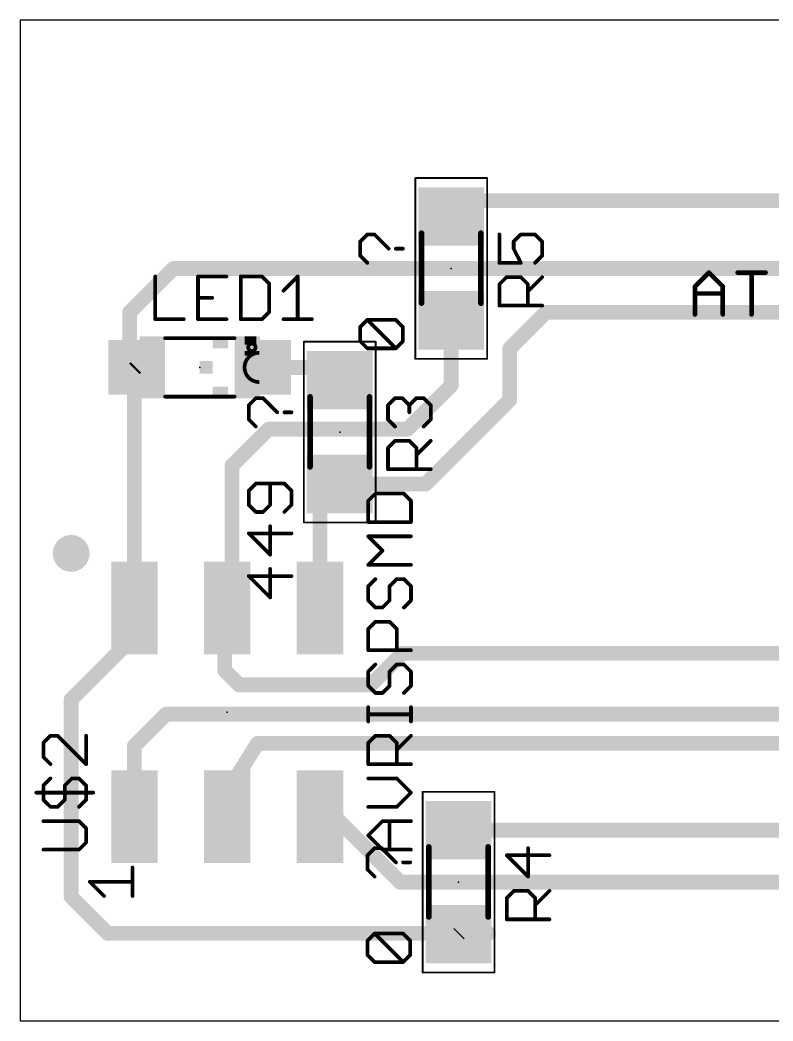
# Model space of a CAD drawing. Extents: x 0 to 49, y 0 to 27.4.
# Drawn here: x 0 to 20.61, y 0 to 27.4 of the extents above; entities that cross this region are included whole.
import ezdxf

# ---------------------------------------------------------------- set-up
doc = ezdxf.new("R2010")
doc.units = 0
for name, color, linetype in [('1', 22, 'CONTINUOUS'), ('18', 82, 'CONTINUOUS'), ('20', 7, 'CONTINUOUS'), ('21', 253, 'CONTINUOUS'), ('23', 7, 'CONTINUOUS'), ('25', 253, 'CONTINUOUS'), ('27', 253, 'CONTINUOUS'), ('39', 22, 'CONTINUOUS'), ('51', 253, 'CONTINUOUS')]:
    doc.layers.add(name, color=color, linetype=linetype)

# ---------------------------------------------------------------- blocks, each defined once
blk = doc.blocks.new('RECT')
blk.add_solid([(-0.5, -0.5), (0.5, -0.5), (-0.5, 0.5), (0.5, 0.5)])
blk = doc.blocks.new('ROUNDV')
at = {"const_width": 0.5}
blk.add_lwpolyline([(0, -0.25, 1), (0, 0.25, 1), (0, -0.25)], format="xyb", dxfattribs=at)

msp = doc.modelspace()

# ---------------------------------------------------------------- linework, layer by layer
at = {"layer": '1', "const_width": 0.4064}
for points in [[(12.2315, 22.4535), (11.8, 22.022)], [(12.2315, 22.4535), (25.7, 22.4535)], [(4.2, 20.6), (3, 19.4)], [(32.4, 20.6), (4.2, 20.6)], [(3, 19.4), (3, 18.06)], [(13.4, 18.4), (14.4, 19.4)], [(14.4, 19.4), (32.8, 19.4)], [(11.8, 19.178), (11.8, 17.4)], [(13.4, 17), (13.4, 18.4)], [(3, 18.06), (3.17, 17.89)], [(3.13, 17.85), (3.17, 17.89)], [(6.67, 17.89), (8.402, 17.89)], [(8.402, 17.89), (8.75, 17.542)], [(3.13, 11.3075), (3.13, 17.85)], [(11.8, 17.4), (10.6, 16.2)], [(11.098, 14.698), (13.4, 17)], [(6.8, 16.2), (5.8, 15.2)], [(10.6, 16.2), (6.8, 16.2)], [(5.8, 15.2), (5.8, 11.6)], [(8.21, 14.158), (8.75, 14.698)], [(8.75, 14.698), (11.098, 14.698)], [(8.21, 11.3075), (8.21, 14.158)], [(5.6, 11.6), (5.8, 11.8)], [(5.6, 11.4), (5.6, 11.6)], [(5.67, 11.47), (5.8, 11.6)], [(5.8, 11.6), (5.8, 11.4375)], [(3.13, 11.3075), (3.13, 10.53)], [(5.67, 11.47), (5.6, 11.4)], [(5.6, 9.6), (5.6, 11.4)], [(5.67, 11.3075), (5.67, 11.47)], [(3.13, 10.53), (1.4, 8.8)], [(10.465, 10.065), (9.6, 9.2)], [(26.696, 10.065), (10.465, 10.065)], [(6, 9.2), (5.6, 9.6)], [(9.6, 9.2), (6, 9.2)], [(1.4, 8.8), (1.4, 3.4)], [(4, 8.4), (3.13, 7.53)], [(4, 8.4), (23.8, 8.4)], [(3.13, 7.53), (3.13, 5.5925)], [(5.67, 6.27), (6.5, 7.6)], [(6.5, 7.6), (26.121, 7.6)], [(5.8, 6.14), (5.67, 6.27)], [(5.8, 5.4), (5.8, 6.14)], [(5.67, 5.5925), (5.67, 5.53)], [(8.21, 5.5925), (8.6075, 5.5925)], [(8.6075, 5.5925), (10.4, 3.8)], [(5.67, 5.53), (5.8, 5.4)], [(12, 5.222), (25.663, 5.222)], [(10.4, 3.8), (30.549, 3.8)], [(1.4, 3.4), (2.4, 2.4)], [(2.4, 2.4), (12.022, 2.4)], [(12.022, 2.4), (12, 2.378)], [(12.822, 2.4), (12.022, 2.4)]]:
    msp.add_lwpolyline(points, dxfattribs=at)
at = {"layer": '1', "const_width": 0.2032}
for points in [[(12.2315, 22.5551, 1), (12.2315, 22.3519)], [(12.3033, 22.3817, 1), (12.1597, 22.5253)], [(11.7282, 22.0938, 1), (11.8718, 21.9502)], [(4.2, 20.7016, 1), (4.2, 20.4984)], [(4.2718, 20.5282, 1), (4.1282, 20.6718)], [(3.1016, 19.4, 1), (2.8984, 19.4)], [(2.9282, 19.4718, 1), (3.0718, 19.3282)], [(14.4, 19.5016, 1), (14.4, 19.2984)], [(14.4718, 19.3282, 1), (14.3282, 19.4718)], [(11.9016, 19.178, 1), (11.6984, 19.178)], [(13.5016, 18.4, 1), (13.2984, 18.4)], [(13.3282, 18.4718, 1), (13.4718, 18.3282)], [(2.8984, 18.06, 1), (3.1016, 18.06)], [(3.0718, 18.1318, 1), (2.9282, 17.9882)], [(3.2418, 17.8182, 1), (3.0982, 17.9618)], [(6.67, 17.9916, 1), (6.67, 17.7884)], [(8.4738, 17.9618, 1), (8.3302, 17.8182)], [(8.402, 17.7884, 1), (8.402, 17.9916)], [(3.2316, 17.85, 1), (3.0284, 17.85)], [(3.0582, 17.9218, 1), (3.2018, 17.7782)], [(3.0982, 17.8182, 1), (3.2418, 17.9618)], [(8.6782, 17.4702, 1), (8.8218, 17.6138)], [(11.8718, 17.3282, 1), (11.7282, 17.4718)], [(11.6984, 17.4, 1), (11.9016, 17.4)], [(13.2984, 17, 1), (13.5016, 17)], [(13.4718, 16.9282, 1), (13.3282, 17.0718)], [(6.8, 16.3016, 1), (6.8, 16.0984)], [(6.8718, 16.1282, 1), (6.7282, 16.2718)], [(10.5282, 16.2718, 1), (10.6718, 16.1282)], [(10.6, 16.0984, 1), (10.6, 16.3016)], [(5.9016, 15.2, 1), (5.6984, 15.2)], [(5.7282, 15.2718, 1), (5.8718, 15.1282)], [(8.75, 14.7996, 1), (8.75, 14.5964)], [(8.8218, 14.6262, 1), (8.6782, 14.7698)], [(11.0262, 14.7698, 1), (11.1698, 14.6262)], [(11.098, 14.5964, 1), (11.098, 14.7996)], [(8.3116, 14.158, 1), (8.1084, 14.158)], [(8.1382, 14.2298, 1), (8.2818, 14.0862)], [(5.7016, 11.6, 1), (5.4984, 11.6)], [(5.9016, 11.6, 1), (5.6984, 11.6)], [(5.8718, 11.7282, 1), (5.7282, 11.8718)], [(5.8718, 11.5282, 1), (5.7282, 11.6718)], [(3.2316, 11.3075, 1), (3.0284, 11.3075)], [(5.7016, 11.4, 1), (5.4984, 11.4)], [(5.5282, 11.6718, 1), (5.6718, 11.5282)], [(5.5282, 11.4718, 1), (5.6718, 11.3282)], [(5.7716, 11.47, 1), (5.5684, 11.47)], [(5.5982, 11.5418, 1), (5.7418, 11.3982)], [(5.7418, 11.3982, 1), (5.5982, 11.5418)], [(5.6984, 11.6, 1), (5.9016, 11.6)], [(5.6984, 11.4375, 1), (5.9016, 11.4375)], [(3.0284, 11.3075, 1), (3.2316, 11.3075)], [(5.4984, 11.4, 1), (5.7016, 11.4)], [(5.5684, 11.3075, 1), (5.7716, 11.3075)], [(8.1084, 11.3075, 1), (8.3116, 11.3075)], [(3.2018, 10.4582, 1), (3.0582, 10.6018)], [(3.0284, 10.53, 1), (3.2316, 10.53)], [(10.465, 10.1666, 1), (10.465, 9.9634)], [(10.5368, 9.9932, 1), (10.3932, 10.1368)], [(5.4984, 9.6, 1), (5.7016, 9.6)], [(5.6718, 9.6718, 1), (5.5282, 9.5282)], [(6, 9.3016, 1), (6, 9.0984)], [(5.9282, 9.1282, 1), (6.0718, 9.2718)], [(9.5282, 9.2718, 1), (9.6718, 9.1282)], [(9.6, 9.0984, 1), (9.6, 9.3016)], [(1.5016, 8.8, 1), (1.2984, 8.8)], [(1.3282, 8.8718, 1), (1.4718, 8.7282)], [(4, 8.5016, 1), (4, 8.2984)], [(4.0718, 8.3282, 1), (3.9282, 8.4718)], [(3.2316, 7.53, 1), (3.0284, 7.53)], [(3.0582, 7.6018, 1), (3.2018, 7.4582)], [(6.5, 7.7016, 1), (6.5, 7.4984)], [(6.5862, 7.5462, 1), (6.4138, 7.6538)], [(5.5838, 6.3238, 1), (5.7562, 6.2162)], [(5.7418, 6.3418, 1), (5.5982, 6.1982)], [(5.9016, 6.14, 1), (5.6984, 6.14)], [(5.7282, 6.0682, 1), (5.8718, 6.2118)], [(5.7716, 5.5925, 1), (5.5684, 5.5925)], [(8.21, 5.6941, 1), (8.21, 5.4909)], [(8.6793, 5.6643, 1), (8.5357, 5.5207)], [(8.6075, 5.4909, 1), (8.6075, 5.6941)], [(3.0284, 5.5925, 1), (3.2316, 5.5925)], [(5.5684, 5.53, 1), (5.7716, 5.53)], [(5.7418, 5.6018, 1), (5.5982, 5.4582)], [(5.6984, 5.4, 1), (5.9016, 5.4)], [(5.7282, 5.3282, 1), (5.8718, 5.4718)], [(12, 5.3236, 1), (12, 5.1204)], [(10.4, 3.9016, 1), (10.4, 3.6984)], [(10.3282, 3.7282, 1), (10.4718, 3.8718)], [(1.4718, 3.4718, 1), (1.3282, 3.3282)], [(1.2984, 3.4, 1), (1.5016, 3.4)], [(2.4, 2.5016, 1), (2.4, 2.2984)], [(2.3282, 2.3282, 1), (2.4718, 2.4718)], [(11.9282, 2.4498, 1), (12.0718, 2.3062)], [(12.022, 2.5016, 1), (12.022, 2.2984)], [(12.0938, 2.3282, 1), (11.9502, 2.4718)], [(12.022, 2.2984, 1), (12.022, 2.5016)], [(12.822, 2.2984, 1), (12.822, 2.5016)]]:
    msp.add_lwpolyline(points, format="xyb", dxfattribs=at)
at = {"layer": '20'}
for p, q in [((49, 27.4), (0, 27.4)), ((0, 27.4), (0, 0)), ((0, 0), (49, 0))]:
    msp.add_line(p, q, dxfattribs=at)
at = {"layer": '23'}
for p in [(11.8, 20.6), (4.92, 17.89), (8.75, 16.12), (5.67, 8.45), (12, 3.8)]:
    msp.add_point(p, dxfattribs=at)
at = {"layer": '25', "const_width": 0.1016}
for points in [[(13.1198, 21.531), (13.1198, 20.7514)], [(13.5096, 21.3361), (13.7045, 21.531)], [(13.5096, 21.1412), (13.5096, 21.3361)], [(13.7045, 21.531), (14.0943, 21.531)], [(14.0943, 21.531), (14.2892, 21.3361)], [(14.2892, 21.3361), (14.2892, 20.9463)], [(13.7045, 20.7514), (13.5096, 21.1412)], [(14.2892, 20.9463), (14.0943, 20.7514)], [(13.1198, 20.7514), (13.7045, 20.7514)], [(3.7008, 20.3802), (3.7008, 19.2108)], [(5.6498, 20.3802), (4.8702, 20.3802)], [(4.8702, 20.3802), (4.8702, 19.2108)], [(6.0396, 20.3802), (6.0396, 19.2108)], [(6.6243, 20.3802), (6.0396, 20.3802)], [(6.8192, 20.1853), (6.6243, 20.3802)], [(7.209, 19.9904), (7.5988, 20.3802)], [(7.5988, 20.3802), (7.5988, 19.2108)], [(13.1198, 20.1667), (13.3147, 20.3616)], [(13.3147, 20.3616), (13.7045, 20.3616)], [(13.7045, 20.3616), (13.8994, 20.1667)], [(13.8994, 19.9718), (14.2892, 20.3616)], [(6.8192, 19.4057), (6.8192, 20.1853)], [(13.1198, 19.582), (13.1198, 20.1667)], [(13.8994, 20.1667), (13.8994, 19.582)], [(4.8702, 19.7955), (5.26, 19.7955)], [(6.6243, 19.2108), (6.8192, 19.4057)], [(14.2892, 19.582), (13.1198, 19.582)], [(3.7008, 19.2108), (4.4804, 19.2108)], [(4.8702, 19.2108), (5.6498, 19.2108)], [(6.0396, 19.2108), (6.6243, 19.2108)], [(7.209, 19.2108), (7.9886, 19.2108)], [(10.0698, 16.8561), (10.2647, 17.051)], [(10.2647, 17.051), (10.4596, 17.051)], [(10.4596, 17.051), (10.6545, 16.8561)], [(10.6545, 16.8561), (10.8494, 17.051)], [(10.8494, 17.051), (11.0443, 17.051)], [(11.0443, 17.051), (11.2392, 16.8561)], [(10.0698, 16.4663), (10.0698, 16.8561)], [(10.6545, 16.8561), (10.6545, 16.6612)], [(11.2392, 16.8561), (11.2392, 16.4663)], [(10.2647, 16.2714), (10.0698, 16.4663)], [(11.2392, 16.4663), (11.0443, 16.2714)], [(10.0698, 15.6867), (10.2647, 15.8816)], [(10.2647, 15.8816), (10.6545, 15.8816)], [(10.6545, 15.8816), (10.8494, 15.6867)], [(10.8494, 15.4918), (11.2392, 15.8816)], [(10.0698, 15.102), (10.0698, 15.6867)], [(10.8494, 15.6867), (10.8494, 15.102)], [(11.2392, 15.102), (10.0698, 15.102)], [(0.8347, 7.8092), (0.6398, 7.6143)], [(1.0296, 7.8092), (0.8347, 7.8092)], [(1.8092, 7.0296), (1.0296, 7.8092)], [(1.8092, 7.8092), (1.8092, 7.0296)], [(0.6398, 7.6143), (0.6398, 7.2245)], [(0.6398, 7.2245), (0.8347, 7.0296)], [(0.6398, 6.4449), (0.8347, 6.6398)], [(1.4194, 6.6398), (1.2245, 6.4449)], [(1.6143, 6.6398), (1.4194, 6.6398)], [(1.8092, 6.4449), (1.6143, 6.6398)], [(0.6398, 6.0551), (0.6398, 6.4449)], [(1.2245, 6.4449), (1.2245, 6.0551)], [(1.8092, 6.0551), (1.8092, 6.4449)], [(0.4449, 6.25), (2.0041, 6.25)], [(0.8347, 5.8602), (0.6398, 6.0551)], [(1.2245, 6.0551), (1.0296, 5.8602)], [(1.6143, 5.8602), (1.8092, 6.0551)], [(1.0296, 5.8602), (0.8347, 5.8602)], [(1.6143, 5.4704), (0.6398, 5.4704)], [(1.8092, 5.2755), (1.6143, 5.4704)], [(1.8092, 4.8857), (1.8092, 5.2755)], [(1.6143, 4.6908), (1.8092, 4.8857)], [(0.6398, 4.6908), (1.6143, 4.6908)], [(13.9045, 3.9514), (13.9045, 4.731)], [(14.4892, 4.5361), (13.3198, 4.5361)], [(13.3198, 4.5361), (13.9045, 3.9514)], [(13.3198, 3.3667), (13.5147, 3.5616)], [(13.5147, 3.5616), (13.9045, 3.5616)], [(13.9045, 3.5616), (14.0994, 3.3667)], [(14.0994, 3.1718), (14.4892, 3.5616)], [(13.3198, 2.782), (13.3198, 3.3667)], [(14.0994, 3.3667), (14.0994, 2.782)], [(14.4892, 2.782), (13.3198, 2.782)]]:
    msp.add_lwpolyline(points, dxfattribs=at)
at = {"layer": '25', "const_width": 0.0508}
for points in [[(13.1452, 21.531, 1), (13.0944, 21.531)], [(13.4916, 21.3541, 1), (13.5276, 21.3181)], [(13.535, 21.3361, 1), (13.4842, 21.3361)], [(13.7045, 21.5564, 1), (13.7045, 21.5056)], [(13.7225, 21.513, 1), (13.6865, 21.549)], [(14.1123, 21.549, 1), (14.0763, 21.513)], [(14.0943, 21.5056, 1), (14.0943, 21.5564)], [(14.3146, 21.3361, 1), (14.2638, 21.3361)], [(14.2712, 21.3181, 1), (14.3072, 21.3541)], [(13.5323, 21.1526, 1), (13.4869, 21.1298)], [(13.4842, 21.1412, 1), (13.535, 21.1412)], [(14.2638, 20.9463, 1), (14.3146, 20.9463)], [(14.3072, 20.9283, 1), (14.2712, 20.9643)], [(13.1198, 20.7768, 1), (13.1198, 20.726)], [(13.0944, 20.7514, 1), (13.1452, 20.7514)], [(13.6818, 20.74, 1), (13.7272, 20.7628)], [(13.7045, 20.726, 1), (13.7045, 20.7768)], [(14.0763, 20.7694, 1), (14.1123, 20.7334)], [(3.7262, 20.3802, 1), (3.6754, 20.3802)], [(4.8702, 20.4056, 1), (4.8702, 20.3548)], [(4.8956, 20.3802, 1), (4.8448, 20.3802)], [(5.6498, 20.3548, 1), (5.6498, 20.4056)], [(6.065, 20.3802, 1), (6.0142, 20.3802)], [(6.0396, 20.4056, 1), (6.0396, 20.3548)], [(6.6423, 20.3982, 1), (6.6063, 20.3622)], [(6.6243, 20.3548, 1), (6.6243, 20.4056)], [(7.6242, 20.3802, 1), (7.5734, 20.3802)], [(7.6167, 20.3622, 1), (7.5808, 20.3982)], [(13.3147, 20.387, 1), (13.3147, 20.3362)], [(13.3327, 20.3436, 1), (13.2967, 20.3796)], [(13.7225, 20.3796, 1), (13.6865, 20.3436)], [(13.7045, 20.3362, 1), (13.7045, 20.387)], [(14.3072, 20.3436, 1), (14.2712, 20.3796)], [(6.8446, 20.1853, 1), (6.7938, 20.1853)], [(6.8012, 20.1673, 1), (6.8372, 20.2033)], [(7.191, 20.0084, 1), (7.227, 19.9724)], [(13.1018, 20.1847, 1), (13.1378, 20.1487)], [(13.1452, 20.1667, 1), (13.0944, 20.1667)], [(13.8814, 19.9898, 1), (13.9174, 19.9538)], [(13.9248, 20.1667, 1), (13.874, 20.1667)], [(13.8814, 20.1487, 1), (13.9174, 20.1847)], [(4.8702, 19.8209, 1), (4.8702, 19.7701)], [(5.26, 19.7701, 1), (5.26, 19.8209)], [(6.8372, 19.3877, 1), (6.8012, 19.4237)], [(13.1198, 19.6074, 1), (13.1198, 19.5566)], [(13.0944, 19.582, 1), (13.1452, 19.582)], [(13.874, 19.582, 1), (13.9248, 19.582)], [(14.2892, 19.5566, 1), (14.2892, 19.6074)], [(3.7008, 19.2362, 1), (3.7008, 19.1854)], [(3.6754, 19.2108, 1), (3.7262, 19.2108)], [(4.4804, 19.1854, 1), (4.4804, 19.2362)], [(4.8702, 19.2362, 1), (4.8702, 19.1854)], [(4.8448, 19.2108, 1), (4.8956, 19.2108)], [(5.6498, 19.1854, 1), (5.6498, 19.2362)], [(6.0396, 19.2362, 1), (6.0396, 19.1854)], [(6.0142, 19.2108, 1), (6.065, 19.2108)], [(6.6063, 19.2288, 1), (6.6423, 19.1928)], [(6.6243, 19.1854, 1), (6.6243, 19.2362)], [(6.7938, 19.4057, 1), (6.8446, 19.4057)], [(7.209, 19.2362, 1), (7.209, 19.1854)], [(7.5734, 19.2108, 1), (7.6242, 19.2108)], [(7.9886, 19.1854, 1), (7.9886, 19.2362)], [(10.2647, 17.0764, 1), (10.2647, 17.0256)], [(10.2827, 17.033, 1), (10.2467, 17.069)], [(10.4776, 17.069, 1), (10.4416, 17.033)], [(10.4596, 17.0256, 1), (10.4596, 17.0764)], [(10.8494, 17.0764, 1), (10.8494, 17.0256)], [(10.8674, 17.033, 1), (10.8314, 17.069)], [(11.0623, 17.069, 1), (11.0263, 17.033)], [(11.0443, 17.0256, 1), (11.0443, 17.0764)], [(10.0518, 16.8741, 1), (10.0878, 16.8381)], [(10.0952, 16.8561, 1), (10.0444, 16.8561)], [(10.6365, 16.8741, 1), (10.6725, 16.8381)], [(10.6799, 16.8561, 1), (10.6291, 16.8561)], [(10.6365, 16.8381, 1), (10.6725, 16.8741)], [(11.2646, 16.8561, 1), (11.2138, 16.8561)], [(11.2212, 16.8381, 1), (11.2572, 16.8741)], [(10.0878, 16.4843, 1), (10.0518, 16.4483)], [(10.0444, 16.4663, 1), (10.0952, 16.4663)], [(10.6291, 16.6612, 1), (10.6799, 16.6612)], [(11.2138, 16.4663, 1), (11.2646, 16.4663)], [(11.2572, 16.4483, 1), (11.2212, 16.4843)], [(10.2467, 16.2534, 1), (10.2827, 16.2894)], [(11.0263, 16.2894, 1), (11.0623, 16.2534)], [(10.2647, 15.907, 1), (10.2647, 15.8562)], [(10.2827, 15.8636, 1), (10.2467, 15.8996)], [(10.6725, 15.8996, 1), (10.6365, 15.8636)], [(10.6545, 15.8562, 1), (10.6545, 15.907)], [(11.2572, 15.8636, 1), (11.2212, 15.8996)], [(10.0518, 15.7047, 1), (10.0878, 15.6687)], [(10.0952, 15.6867, 1), (10.0444, 15.6867)], [(10.8748, 15.6867, 1), (10.824, 15.6867)], [(10.8314, 15.6687, 1), (10.8674, 15.7047)], [(10.8314, 15.5098, 1), (10.8674, 15.4738)], [(10.0698, 15.1274, 1), (10.0698, 15.0766)], [(10.0444, 15.102, 1), (10.0952, 15.102)], [(10.824, 15.102, 1), (10.8748, 15.102)], [(11.2392, 15.0766, 1), (11.2392, 15.1274)], [(0.8347, 7.8346, 1), (0.8347, 7.7838)], [(0.8527, 7.7912, 1), (0.8167, 7.8272)], [(1.0476, 7.8272, 1), (1.0116, 7.7912)], [(1.0296, 7.7838, 1), (1.0296, 7.8346)], [(1.8346, 7.8092, 1), (1.7838, 7.8092)], [(0.6218, 7.6323, 1), (0.6578, 7.5963)], [(0.6652, 7.6143, 1), (0.6144, 7.6143)], [(0.6578, 7.2425, 1), (0.6218, 7.2065)], [(0.6144, 7.2245, 1), (0.6652, 7.2245)], [(0.8167, 7.0116, 1), (0.8527, 7.0476)], [(1.7838, 7.0296, 1), (1.8346, 7.0296)], [(1.7912, 7.0116, 1), (1.8272, 7.0476)], [(0.8527, 6.6218, 1), (0.8167, 6.6578)], [(1.4194, 6.6652, 1), (1.4194, 6.6144)], [(1.4374, 6.6218, 1), (1.4014, 6.6578)], [(1.6323, 6.6578, 1), (1.5963, 6.6218)], [(1.6143, 6.6144, 1), (1.6143, 6.6652)], [(0.6218, 6.4629, 1), (0.6578, 6.4269)], [(0.6652, 6.4449, 1), (0.6144, 6.4449)], [(1.2065, 6.4629, 1), (1.2425, 6.4269)], [(1.2499, 6.4449, 1), (1.1991, 6.4449)], [(1.8346, 6.4449, 1), (1.7838, 6.4449)], [(1.7912, 6.4269, 1), (1.8272, 6.4629)], [(0.4449, 6.2754, 1), (0.4449, 6.2246)], [(0.6578, 6.0731, 1), (0.6218, 6.0371)], [(0.6144, 6.0551, 1), (0.6652, 6.0551)], [(1.1991, 6.0551, 1), (1.2499, 6.0551)], [(1.2425, 6.0371, 1), (1.2065, 6.0731)], [(1.7838, 6.0551, 1), (1.8346, 6.0551)], [(1.8272, 6.0371, 1), (1.7912, 6.0731)], [(2.0041, 6.2246, 1), (2.0041, 6.2754)], [(0.8347, 5.8856, 1), (0.8347, 5.8348)], [(0.8167, 5.8422, 1), (0.8527, 5.8782)], [(1.0116, 5.8782, 1), (1.0476, 5.8422)], [(1.0296, 5.8348, 1), (1.0296, 5.8856)], [(1.5963, 5.8782, 1), (1.6323, 5.8422)], [(0.6398, 5.4958, 1), (0.6398, 5.445)], [(1.6323, 5.4884, 1), (1.5963, 5.4524)], [(1.6143, 5.445, 1), (1.6143, 5.4958)], [(1.8346, 5.2755, 1), (1.7838, 5.2755)], [(1.7912, 5.2575, 1), (1.8272, 5.2935)], [(1.8272, 4.8677, 1), (1.7912, 4.9037)], [(0.6398, 4.7162, 1), (0.6398, 4.6654)], [(1.5963, 4.7088, 1), (1.6323, 4.6728)], [(1.6143, 4.6654, 1), (1.6143, 4.7162)], [(1.7838, 4.8857, 1), (1.8346, 4.8857)], [(13.9299, 4.731, 1), (13.8791, 4.731)], [(13.3378, 4.5541, 1), (13.3018, 4.5181)], [(13.3198, 4.5615, 1), (13.3198, 4.5107)], [(14.4892, 4.5107, 1), (14.4892, 4.5615)], [(13.8791, 3.9514, 1), (13.9299, 3.9514)], [(13.8865, 3.9334, 1), (13.9225, 3.9694)], [(13.5147, 3.587, 1), (13.5147, 3.5362)], [(13.5327, 3.5436, 1), (13.4967, 3.5796)], [(13.9225, 3.5796, 1), (13.8865, 3.5436)], [(13.9045, 3.5362, 1), (13.9045, 3.587)], [(14.5072, 3.5436, 1), (14.4712, 3.5796)], [(13.3018, 3.3847, 1), (13.3378, 3.3487)], [(13.3452, 3.3667, 1), (13.2944, 3.3667)], [(14.1248, 3.3667, 1), (14.074, 3.3667)], [(14.0814, 3.3487, 1), (14.1174, 3.3847)], [(14.0814, 3.1898, 1), (14.1174, 3.1538)], [(13.3198, 2.8074, 1), (13.3198, 2.7566)], [(13.2944, 2.782, 1), (13.3452, 2.782)], [(14.074, 2.782, 1), (14.1248, 2.782)], [(14.4892, 2.7566, 1), (14.4892, 2.8074)]]:
    msp.add_lwpolyline(points, format="xyb", dxfattribs=at)
at = {"layer": '27'}
for points, const_width in [([(9.2918, 21.3541, 1), (9.3278, 21.3181)], 0.0508), ([(9.3352, 21.3361, 1), (9.2844, 21.3361)], 0.0508), ([(9.5047, 21.5564, 1), (9.5047, 21.5056)], 0.0508), ([(9.5227, 21.513, 1), (9.4867, 21.549)], 0.0508), ([(9.7176, 21.549, 1), (9.6816, 21.513)], 0.0508), ([(9.6996, 21.5056, 1), (9.6996, 21.5564)], 0.0508), ([(10.0714, 21.1232, 1), (10.1074, 21.1592)], 0.0508), ([(10.2843, 21.1666, 1), (10.2843, 21.1158)], 0.0508), ([(10.4792, 21.1158, 1), (10.4792, 21.1666)], 0.0508), ([(9.3278, 20.9643, 1), (9.2918, 20.9283)], 0.0508), ([(9.2844, 20.9463, 1), (9.3352, 20.9463)], 0.0508), ([(9.4867, 20.7334, 1), (9.5227, 20.7694)], 0.0508), ([(18.8743, 20.5084, 1), (18.8294, 20.4635)], 0.0635), ([(18.8743, 20.4635, 1), (18.8294, 20.5084)], 0.0635), ([(19.6399, 20.5177, 1), (19.6399, 20.4542)], 0.0635), ([(20.053, 20.486, 1), (19.9895, 20.486)], 0.0635), ([(20.4026, 20.4542, 1), (20.4026, 20.5177)], 0.0635), ([(18.5023, 20.1046, 1), (18.4388, 20.1046)], 0.0635), ([(18.4481, 20.1271, 1), (18.493, 20.0822)], 0.0635), ([(19.2649, 20.1046, 1), (19.2014, 20.1046)], 0.0635), ([(19.2107, 20.0822, 1), (19.2556, 20.1271)], 0.0635), ([(18.4705, 19.9457, 1), (18.4705, 19.8822)], 0.0635), ([(19.2332, 19.8822, 1), (19.2332, 19.9457)], 0.0635), ([(9.5227, 19.2102, 1), (9.4867, 19.1742)], 0.0508), ([(9.5047, 19.2176, 1), (9.5047, 19.1668)], 0.0508), ([(9.5227, 19.1742, 1), (9.4867, 19.2102)], 0.0508), ([(10.3023, 19.2102, 1), (10.2663, 19.1742)], 0.0508), ([(10.2843, 19.1668, 1), (10.2843, 19.2176)], 0.0508), ([(18.4388, 19.342, 1), (18.5023, 19.342)], 0.0635), ([(19.2014, 19.342, 1), (19.2649, 19.342)], 0.0635), ([(19.9895, 19.342, 1), (20.053, 19.342)], 0.0635), ([(9.2918, 19.0153, 1), (9.3278, 18.9793)], 0.0508), ([(9.3352, 18.9973, 1), (9.2844, 18.9973)], 0.0508), ([(10.5046, 18.9973, 1), (10.4538, 18.9973)], 0.0508), ([(10.4612, 18.9793, 1), (10.4972, 19.0153)], 0.0508), ([(9.3278, 18.6255, 1), (9.2918, 18.5895)], 0.0508), ([(9.2844, 18.6075, 1), (9.3352, 18.6075)], 0.0508), ([(10.4538, 18.6075, 1), (10.5046, 18.6075)], 0.0508), ([(10.4972, 18.5895, 1), (10.4612, 18.6255)], 0.0508), ([(9.5047, 18.438, 1), (9.5047, 18.3872)], 0.0508), ([(9.4867, 18.3946, 1), (9.5227, 18.4306)], 0.0508), ([(10.2663, 18.4306, 1), (10.3023, 18.3946)], 0.0508), ([(10.2663, 18.3946, 1), (10.3023, 18.4306)], 0.0508), ([(10.2843, 18.3872, 1), (10.2843, 18.438)], 0.0508), ([(6.4547, 17.0764, 1), (6.4547, 17.0256)], 0.0508), ([(6.4727, 17.033, 1), (6.4367, 17.0689)], 0.0508), ([(6.6676, 17.0689, 1), (6.6316, 17.033)], 0.0508), ([(6.6496, 17.0256, 1), (6.6496, 17.0764)], 0.0508), ([(6.2852, 16.8561, 1), (6.2344, 16.8561)], 0.0508), ([(6.2418, 16.874, 1), (6.2778, 16.8381)], 0.0508), ([(6.2778, 16.4842, 1), (6.2418, 16.4483)], 0.0508), ([(6.2344, 16.4663, 1), (6.2852, 16.4663)], 0.0508), ([(7.0214, 16.6432, 1), (7.0574, 16.6791)], 0.0508), ([(7.2343, 16.6866, 1), (7.2343, 16.6358)], 0.0508), ([(7.4292, 16.6358, 1), (7.4292, 16.6866)], 0.0508), ([(6.4367, 16.2534, 1), (6.4727, 16.2894)], 0.0508), ([(6.2418, 14.5353, 1), (6.2778, 14.4993)], 0.0508), ([(6.2852, 14.5173, 1), (6.2344, 14.5173)], 0.0508), ([(6.4547, 14.7376, 1), (6.4547, 14.6868)], 0.0508), ([(6.4727, 14.6942, 1), (6.4367, 14.7302)], 0.0508), ([(6.8699, 14.7122, 1), (6.8191, 14.7122)], 0.0508), ([(7.2523, 14.7302, 1), (7.2163, 14.6942)], 0.0508), ([(7.2343, 14.6868, 1), (7.2343, 14.7376)], 0.0508), ([(7.4546, 14.5173, 1), (7.4038, 14.5173)], 0.0508), ([(7.4112, 14.4993, 1), (7.4472, 14.5353)], 0.0508), ([(9.5552, 14.2409, 1), (9.5044, 14.2409)], 0.0508), ([(9.5118, 14.2588, 1), (9.5478, 14.2229)], 0.0508), ([(9.7247, 14.4612, 1), (9.7247, 14.4104)], 0.0508), ([(9.7427, 14.4178, 1), (9.7067, 14.4537)], 0.0508), ([(10.5223, 14.4537, 1), (10.4863, 14.4178)], 0.0508), ([(10.5043, 14.4104, 1), (10.5043, 14.4612)], 0.0508), ([(10.7246, 14.2409, 1), (10.6738, 14.2409)], 0.0508), ([(10.6812, 14.2229, 1), (10.7172, 14.2588)], 0.0508), ([(6.2778, 14.1455, 1), (6.2418, 14.1095)], 0.0508), ([(6.2344, 14.1275, 1), (6.2852, 14.1275)], 0.0508), ([(6.4547, 13.958, 1), (6.4547, 13.9072)], 0.0508), ([(6.4367, 13.9146, 1), (6.4727, 13.9506)], 0.0508), ([(6.6316, 13.9506, 1), (6.6676, 13.9146)], 0.0508), ([(6.6496, 13.9072, 1), (6.6496, 13.958)], 0.0508), ([(6.8191, 14.1275, 1), (6.8699, 14.1275)], 0.0508), ([(6.8625, 14.1095, 1), (6.8265, 14.1455)], 0.0508), ([(7.2163, 13.9506, 1), (7.2523, 13.9146)], 0.0508), ([(7.4038, 14.1275, 1), (7.4546, 14.1275)], 0.0508), ([(7.4472, 14.1095, 1), (7.4112, 14.1455)], 0.0508), ([(9.5298, 13.6816, 1), (9.5298, 13.6308)], 0.0508), ([(10.6992, 13.6308, 1), (10.6992, 13.6816)], 0.0508), ([(6.8699, 13.5428, 1), (6.8191, 13.5428)], 0.0508), ([(9.5044, 13.6562, 1), (9.5552, 13.6562)], 0.0508), ([(10.6738, 13.6562, 1), (10.7246, 13.6562)], 0.0508), ([(6.2778, 13.3659, 1), (6.2418, 13.3299)], 0.0508), ([(6.2598, 13.3733, 1), (6.2598, 13.3225)], 0.0508), ([(7.4292, 13.3225, 1), (7.4292, 13.3733)], 0.0508), ([(9.5478, 13.2843, 1), (9.5118, 13.2484)], 0.0508), ([(9.5298, 13.2918, 1), (9.5298, 13.241)], 0.0508), ([(10.6992, 13.241, 1), (10.6992, 13.2918)], 0.0508), ([(9.9376, 12.8586, 1), (9.9016, 12.8945)], 0.0508), ([(9.9016, 12.8586, 1), (9.9376, 12.8945)], 0.0508), ([(6.8191, 12.7632, 1), (6.8699, 12.7632)], 0.0508), ([(6.8265, 12.7452, 1), (6.8625, 12.7812)], 0.0508), ([(6.8699, 12.3734, 1), (6.8191, 12.3734)], 0.0508), ([(9.5298, 12.5122, 1), (9.5298, 12.4614)], 0.0508), ([(9.5118, 12.5047, 1), (9.5478, 12.4688)], 0.0508), ([(10.6992, 12.4614, 1), (10.6992, 12.5122)], 0.0508), ([(6.2778, 12.1965, 1), (6.2418, 12.1605)], 0.0508), ([(6.2598, 12.2039, 1), (6.2598, 12.1531)], 0.0508), ([(7.4292, 12.1531, 1), (7.4292, 12.2039)], 0.0508), ([(9.7427, 12.079, 1), (9.7067, 12.1149)], 0.0508), ([(10.3094, 12.1224, 1), (10.3094, 12.0716)], 0.0508), ([(10.3274, 12.079, 1), (10.2914, 12.1149)], 0.0508), ([(10.5223, 12.1149, 1), (10.4863, 12.079)], 0.0508), ([(10.5043, 12.0716, 1), (10.5043, 12.1224)], 0.0508), ([(9.5552, 11.9021, 1), (9.5044, 11.9021)], 0.0508), ([(9.5118, 11.92, 1), (9.5478, 11.8841)], 0.0508), ([(10.1399, 11.9021, 1), (10.0891, 11.9021)], 0.0508), ([(10.0965, 11.92, 1), (10.1325, 11.8841)], 0.0508), ([(10.7246, 11.9021, 1), (10.6738, 11.9021)], 0.0508), ([(10.6812, 11.8841, 1), (10.7172, 11.92)], 0.0508), ([(6.8191, 11.5938, 1), (6.8699, 11.5938)], 0.0508), ([(6.8265, 11.5758, 1), (6.8625, 11.6118)], 0.0508), ([(9.5478, 11.5302, 1), (9.5118, 11.4943)], 0.0508), ([(9.5044, 11.5123, 1), (9.5552, 11.5123)], 0.0508), ([(10.0891, 11.5123, 1), (10.1399, 11.5123)], 0.0508), ([(10.1325, 11.4943, 1), (10.0965, 11.5302)], 0.0508), ([(10.6738, 11.5123, 1), (10.7246, 11.5123)], 0.0508), ([(10.7172, 11.4943, 1), (10.6812, 11.5302)], 0.0508), ([(9.7247, 11.3428, 1), (9.7247, 11.292)], 0.0508), ([(9.7067, 11.2994, 1), (9.7427, 11.3353)], 0.0508), ([(9.9016, 11.3353, 1), (9.9376, 11.2994)], 0.0508), ([(9.9196, 11.292, 1), (9.9196, 11.3428)], 0.0508), ([(10.4863, 11.3353, 1), (10.5223, 11.2994)], 0.0508), ([(9.7247, 10.953, 1), (9.7247, 10.9022)], 0.0508), ([(9.7427, 10.9096, 1), (9.7067, 10.9455)], 0.0508), ([(10.1325, 10.9455, 1), (10.0965, 10.9096)], 0.0508), ([(10.1145, 10.9022, 1), (10.1145, 10.953)], 0.0508), ([(9.5552, 10.7327, 1), (9.5044, 10.7327)], 0.0508), ([(9.5118, 10.7506, 1), (9.5478, 10.7147)], 0.0508), ([(10.3348, 10.7327, 1), (10.284, 10.7327)], 0.0508), ([(10.2914, 10.7147, 1), (10.3274, 10.7506)], 0.0508), ([(9.5298, 10.1734, 1), (9.5298, 10.1226)], 0.0508), ([(9.5044, 10.148, 1), (9.5552, 10.148)], 0.0508), ([(10.284, 10.148, 1), (10.3348, 10.148)], 0.0508), ([(10.6992, 10.1226, 1), (10.6992, 10.1734)], 0.0508), ([(9.5552, 9.5633, 1), (9.5044, 9.5633)], 0.0508), ([(9.5118, 9.5812, 1), (9.5478, 9.5453)], 0.0508), ([(9.7427, 9.7402, 1), (9.7067, 9.7761)], 0.0508), ([(10.1399, 9.5633, 1), (10.0891, 9.5633)], 0.0508), ([(10.0965, 9.5812, 1), (10.1325, 9.5453)], 0.0508), ([(10.3094, 9.7836, 1), (10.3094, 9.7328)], 0.0508), ([(10.3274, 9.7402, 1), (10.2914, 9.7761)], 0.0508), ([(10.5223, 9.7761, 1), (10.4863, 9.7402)], 0.0508), ([(10.5043, 9.7328, 1), (10.5043, 9.7836)], 0.0508), ([(10.7246, 9.5633, 1), (10.6738, 9.5633)], 0.0508), ([(10.6812, 9.5453, 1), (10.7172, 9.5812)], 0.0508), ([(9.5478, 9.1914, 1), (9.5118, 9.1555)], 0.0508), ([(9.5044, 9.1735, 1), (9.5552, 9.1735)], 0.0508), ([(10.0891, 9.1735, 1), (10.1399, 9.1735)], 0.0508), ([(10.1325, 9.1555, 1), (10.0965, 9.1914)], 0.0508), ([(10.6738, 9.1735, 1), (10.7246, 9.1735)], 0.0508), ([(10.7172, 9.1555, 1), (10.6812, 9.1914)], 0.0508), ([(9.7247, 9.004, 1), (9.7247, 8.9532)], 0.0508), ([(9.7067, 8.9606, 1), (9.7427, 8.9965)], 0.0508), ([(9.9016, 8.9965, 1), (9.9376, 8.9606)], 0.0508), ([(9.9196, 8.9532, 1), (9.9196, 9.004)], 0.0508), ([(10.4863, 8.9965, 1), (10.5223, 8.9606)], 0.0508), ([(9.5552, 8.5888, 1), (9.5044, 8.5888)], 0.0508), ([(10.7246, 8.5888, 1), (10.6738, 8.5888)], 0.0508), ([(9.5298, 8.4193, 1), (9.5298, 8.3685)], 0.0508), ([(9.5044, 8.199, 1), (9.5552, 8.199)], 0.0508), ([(10.6738, 8.199, 1), (10.7246, 8.199)], 0.0508), ([(10.6992, 8.3685, 1), (10.6992, 8.4193)], 0.0508), ([(9.7247, 7.8346, 1), (9.7247, 7.7838)], 0.0508), ([(9.7427, 7.7912, 1), (9.7067, 7.8272)], 0.0508), ([(10.1325, 7.8272, 1), (10.0965, 7.7912)], 0.0508), ([(10.1145, 7.7838, 1), (10.1145, 7.8346)], 0.0508), ([(10.7172, 7.7912, 1), (10.6812, 7.8272)], 0.0508), ([(9.5118, 7.6323, 1), (9.5478, 7.5963)], 0.0508), ([(9.5552, 7.6143, 1), (9.5044, 7.6143)], 0.0508), ([(10.2914, 7.4374, 1), (10.3274, 7.4014)], 0.0508), ([(10.3348, 7.6143, 1), (10.284, 7.6143)], 0.0508), ([(10.2914, 7.5963, 1), (10.3274, 7.6323)], 0.0508), ([(9.5298, 7.055, 1), (9.5298, 7.0042)], 0.0508), ([(9.5044, 7.0296, 1), (9.5552, 7.0296)], 0.0508), ([(10.284, 7.0296, 1), (10.3348, 7.0296)], 0.0508), ([(10.6992, 7.0042, 1), (10.6992, 7.055)], 0.0508), ([(9.5298, 6.6652, 1), (9.5298, 6.6144)], 0.0508), ([(10.3274, 6.6578, 1), (10.2914, 6.6218)], 0.0508), ([(10.3094, 6.6144, 1), (10.3094, 6.6652)], 0.0508), ([(10.7172, 6.232, 1), (10.6812, 6.268)], 0.0508), ([(10.6812, 6.232, 1), (10.7172, 6.268)], 0.0508), ([(9.5298, 5.8856, 1), (9.5298, 5.8348)], 0.0508), ([(10.2914, 5.8782, 1), (10.3274, 5.8422)], 0.0508), ([(10.3094, 5.8348, 1), (10.3094, 5.8856)], 0.0508), ([(9.9196, 5.4958, 1), (9.9196, 5.445)], 0.0508), ([(9.9376, 5.4524, 1), (9.9016, 5.4884)], 0.0508), ([(10.1399, 5.4704, 1), (10.0891, 5.4704)], 0.0508), ([(10.6992, 5.445, 1), (10.6992, 5.4958)], 0.0508), ([(9.5478, 5.0986, 1), (9.5118, 5.0626)], 0.0508), ([(9.5118, 5.0986, 1), (9.5478, 5.0626)], 0.0508), ([(9.7047, 4.7564, 1), (9.7047, 4.7056)], 0.0508), ([(9.7227, 4.713, 1), (9.6867, 4.749)], 0.0508), ([(9.9176, 4.749, 1), (9.8816, 4.713)], 0.0508), ([(9.9196, 4.7162, 1), (9.9196, 4.6654)], 0.0508), ([(9.8996, 4.7056, 1), (9.8996, 4.7564)], 0.0508), ([(9.9016, 4.6728, 1), (9.9376, 4.7088)], 0.0508), ([(10.0891, 4.6908, 1), (10.1399, 4.6908)], 0.0508), ([(10.6992, 4.6654, 1), (10.6992, 4.7162)], 0.0508), ([(9.4918, 4.5541, 1), (9.5278, 4.5181)], 0.0508), ([(9.5352, 4.5361, 1), (9.4844, 4.5361)], 0.0508), ([(10.2714, 4.3232, 1), (10.3074, 4.3592)], 0.0508), ([(10.4843, 4.3666, 1), (10.4843, 4.3158)], 0.0508), ([(10.6792, 4.3158, 1), (10.6792, 4.3666)], 0.0508), ([(3.1046, 4.2004, 1), (3.0538, 4.2004)], 0.0508), ([(9.5278, 4.1643, 1), (9.4918, 4.1283)], 0.0508), ([(9.4844, 4.1463, 1), (9.5352, 4.1463)], 0.0508), ([(1.9278, 3.8286, 1), (1.8918, 3.7926)], 0.0508), ([(1.9098, 3.836, 1), (1.9098, 3.7852)], 0.0508), ([(3.0792, 3.7852, 1), (3.0792, 3.836)], 0.0508), ([(9.6867, 3.9334, 1), (9.7227, 3.9694)], 0.0508), ([(2.2816, 3.4028, 1), (2.3176, 3.4388)], 0.0508), ([(3.0538, 3.4208, 1), (3.1046, 3.4208)], 0.0508), ([(9.4918, 2.2153, 1), (9.5278, 2.1793)], 0.0508), ([(9.5352, 2.1973, 1), (9.4844, 2.1973)], 0.0508), ([(9.7227, 2.4102, 1), (9.6867, 2.3742)], 0.0508), ([(9.7047, 2.4176, 1), (9.7047, 2.3668)], 0.0508), ([(9.7227, 2.3742, 1), (9.6867, 2.4102)], 0.0508), ([(10.5023, 2.4102, 1), (10.4663, 2.3742)], 0.0508), ([(10.4843, 2.3668, 1), (10.4843, 2.4176)], 0.0508), ([(10.7046, 2.1973, 1), (10.6538, 2.1973)], 0.0508), ([(10.6612, 2.1793, 1), (10.6972, 2.2153)], 0.0508), ([(9.5278, 1.8255, 1), (9.4918, 1.7895)], 0.0508), ([(9.4844, 1.8075, 1), (9.5352, 1.8075)], 0.0508), ([(9.7047, 1.638, 1), (9.7047, 1.5872)], 0.0508), ([(9.6867, 1.5946, 1), (9.7227, 1.6306)], 0.0508), ([(10.4663, 1.6306, 1), (10.5023, 1.5946)], 0.0508), ([(10.4663, 1.5946, 1), (10.5023, 1.6306)], 0.0508), ([(10.4843, 1.5872, 1), (10.4843, 1.638)], 0.0508), ([(10.6538, 1.8075, 1), (10.7046, 1.8075)], 0.0508), ([(10.6972, 1.7895, 1), (10.6612, 1.8255)], 0.0508)]:
    msp.add_lwpolyline(points, format="xyb", dxfattribs=dict(at, const_width=const_width))
for points, const_width in [([(9.3098, 21.3361), (9.5047, 21.531)], 0.1016), ([(9.3098, 20.9463), (9.3098, 21.3361)], 0.1016), ([(9.5047, 21.531), (9.6996, 21.531)], 0.1016), ([(9.6996, 21.531), (10.0894, 21.1412)], 0.1016), ([(10.2843, 21.1412), (10.4792, 21.1412)], 0.1016), ([(9.5047, 20.7514), (9.3098, 20.9463)], 0.1016), ([(18.4705, 20.1046), (18.8518, 20.486)], 0.127), ([(18.8518, 20.486), (19.2332, 20.1046)], 0.127), ([(19.6399, 20.486), (20.4026, 20.486)], 0.127), ([(20.0212, 19.342), (20.0212, 20.486)], 0.127), ([(18.4705, 19.342), (18.4705, 20.1046)], 0.127), ([(19.2332, 20.1046), (19.2332, 19.342)], 0.127), ([(18.4705, 19.914), (19.2332, 19.914)], 0.127), ([(9.3098, 18.9973), (9.5047, 19.1922)], 0.1016), ([(9.5047, 19.1922), (10.2843, 19.1922)], 0.1016), ([(10.2843, 18.4126), (9.5047, 19.1922)], 0.1016), ([(10.2843, 19.1922), (10.4792, 18.9973)], 0.1016), ([(9.3098, 18.6075), (9.3098, 18.9973)], 0.1016), ([(10.4792, 18.9973), (10.4792, 18.6075)], 0.1016), ([(9.5047, 18.4126), (9.3098, 18.6075)], 0.1016), ([(10.4792, 18.6075), (10.2843, 18.4126)], 0.1016), ([(10.2843, 18.4126), (9.5047, 18.4126)], 0.1016), ([(6.2598, 16.8561), (6.4547, 17.051)], 0.1016), ([(6.4547, 17.051), (6.6496, 17.051)], 0.1016), ([(6.6496, 17.051), (7.0394, 16.6612)], 0.1016), ([(6.2598, 16.4663), (6.2598, 16.8561)], 0.1016), ([(6.4547, 16.2714), (6.2598, 16.4663)], 0.1016), ([(7.2343, 16.6612), (7.4292, 16.6612)], 0.1016), ([(6.4547, 14.7122), (6.2598, 14.5173)], 0.1016), ([(6.2598, 14.5173), (6.2598, 14.1275)], 0.1016), ([(7.2343, 14.7122), (6.4547, 14.7122)], 0.1016), ([(6.8445, 14.1275), (6.8445, 14.7122)], 0.1016), ([(7.4292, 14.5173), (7.2343, 14.7122)], 0.1016), ([(7.4292, 14.1275), (7.4292, 14.5173)], 0.1016), ([(9.7247, 14.4358), (9.5298, 14.2409)], 0.1016), ([(9.5298, 14.2409), (9.5298, 13.6562)], 0.1016), ([(10.5043, 14.4358), (9.7247, 14.4358)], 0.1016), ([(10.6992, 14.2409), (10.5043, 14.4358)], 0.1016), ([(10.6992, 13.6562), (10.6992, 14.2409)], 0.1016), ([(6.2598, 14.1275), (6.4547, 13.9326)], 0.1016), ([(6.4547, 13.9326), (6.6496, 13.9326)], 0.1016), ([(6.6496, 13.9326), (6.8445, 14.1275)], 0.1016), ([(7.2343, 13.9326), (7.4292, 14.1275)], 0.1016), ([(9.5298, 13.6562), (10.6992, 13.6562)], 0.1016), ([(6.8445, 12.7632), (6.8445, 13.5428)], 0.1016), ([(7.4292, 13.3479), (6.2598, 13.3479)], 0.1016), ([(6.2598, 13.3479), (6.8445, 12.7632)], 0.1016), ([(9.9196, 12.8766), (9.5298, 13.2664)], 0.1016), ([(9.5298, 13.2664), (10.6992, 13.2664)], 0.1016), ([(9.5298, 12.4868), (9.9196, 12.8766)], 0.1016), ([(6.8445, 11.5938), (6.8445, 12.3734)], 0.1016), ([(10.6992, 12.4868), (9.5298, 12.4868)], 0.1016), ([(7.4292, 12.1785), (6.2598, 12.1785)], 0.1016), ([(6.2598, 12.1785), (6.8445, 11.5938)], 0.1016), ([(9.7247, 12.097), (9.5298, 11.9021)], 0.1016), ([(10.1145, 11.9021), (10.3094, 12.097)], 0.1016), ([(10.3094, 12.097), (10.5043, 12.097)], 0.1016), ([(10.5043, 12.097), (10.6992, 11.9021)], 0.1016), ([(9.5298, 11.9021), (9.5298, 11.5123)], 0.1016), ([(10.1145, 11.5123), (10.1145, 11.9021)], 0.1016), ([(10.6992, 11.9021), (10.6992, 11.5123)], 0.1016), ([(9.5298, 11.5123), (9.7247, 11.3174)], 0.1016), ([(9.9196, 11.3174), (10.1145, 11.5123)], 0.1016), ([(10.6992, 11.5123), (10.5043, 11.3174)], 0.1016), ([(9.7247, 11.3174), (9.9196, 11.3174)], 0.1016), ([(9.5298, 10.7327), (9.7247, 10.9276)], 0.1016), ([(9.7247, 10.9276), (10.1145, 10.9276)], 0.1016), ([(10.1145, 10.9276), (10.3094, 10.7327)], 0.1016), ([(9.5298, 10.148), (9.5298, 10.7327)], 0.1016), ([(10.3094, 10.7327), (10.3094, 10.148)], 0.1016), ([(10.6992, 10.148), (9.5298, 10.148)], 0.1016), ([(9.7247, 9.7582), (9.5298, 9.5633)], 0.1016), ([(9.5298, 9.5633), (9.5298, 9.1735)], 0.1016), ([(10.1145, 9.5633), (10.3094, 9.7582)], 0.1016), ([(10.1145, 9.1735), (10.1145, 9.5633)], 0.1016), ([(10.3094, 9.7582), (10.5043, 9.7582)], 0.1016), ([(10.5043, 9.7582), (10.6992, 9.5633)], 0.1016), ([(10.6992, 9.5633), (10.6992, 9.1735)], 0.1016), ([(9.5298, 9.1735), (9.7247, 8.9786)], 0.1016), ([(9.9196, 8.9786), (10.1145, 9.1735)], 0.1016), ([(10.6992, 9.1735), (10.5043, 8.9786)], 0.1016), ([(9.7247, 8.9786), (9.9196, 8.9786)], 0.1016), ([(9.5298, 8.199), (9.5298, 8.5888)], 0.1016), ([(10.6992, 8.199), (10.6992, 8.5888)], 0.1016), ([(10.6992, 8.3939), (9.5298, 8.3939)], 0.1016), ([(9.5298, 7.6143), (9.7247, 7.8092)], 0.1016), ([(9.7247, 7.8092), (10.1145, 7.8092)], 0.1016), ([(10.1145, 7.8092), (10.3094, 7.6143)], 0.1016), ([(10.3094, 7.4194), (10.6992, 7.8092)], 0.1016), ([(9.5298, 7.0296), (9.5298, 7.6143)], 0.1016), ([(10.3094, 7.6143), (10.3094, 7.0296)], 0.1016), ([(10.6992, 7.0296), (9.5298, 7.0296)], 0.1016), ([(10.3094, 6.6398), (9.5298, 6.6398)], 0.1016), ([(10.6992, 6.25), (10.3094, 6.6398)], 0.1016), ([(10.3094, 5.8602), (10.6992, 6.25)], 0.1016), ([(9.5298, 5.8602), (10.3094, 5.8602)], 0.1016), ([(9.5298, 5.0806), (9.9196, 5.4704)], 0.1016), ([(9.9196, 5.4704), (10.6992, 5.4704)], 0.1016), ([(10.1145, 4.6908), (10.1145, 5.4704)], 0.1016), ([(9.9196, 4.6908), (9.5298, 5.0806)], 0.1016), ([(9.5098, 4.5361), (9.7047, 4.731)], 0.1016), ([(9.7047, 4.731), (9.8996, 4.731)], 0.1016), ([(9.8996, 4.731), (10.2894, 4.3412)], 0.1016), ([(10.6992, 4.6908), (9.9196, 4.6908)], 0.1016), ([(9.5098, 4.1463), (9.5098, 4.5361)], 0.1016), ([(10.4843, 4.3412), (10.6792, 4.3412)], 0.1016), ([(3.0792, 3.4208), (3.0792, 4.2004)], 0.1016), ([(9.7047, 3.9514), (9.5098, 4.1463)], 0.1016), ([(2.2996, 3.4208), (1.9098, 3.8106)], 0.1016), ([(1.9098, 3.8106), (3.0792, 3.8106)], 0.1016), ([(9.5098, 2.1973), (9.7047, 2.3922)], 0.1016), ([(9.5098, 1.8075), (9.5098, 2.1973)], 0.1016), ([(9.7047, 2.3922), (10.4843, 2.3922)], 0.1016), ([(10.4843, 1.6126), (9.7047, 2.3922)], 0.1016), ([(10.4843, 2.3922), (10.6792, 2.1973)], 0.1016), ([(10.6792, 2.1973), (10.6792, 1.8075)], 0.1016), ([(9.7047, 1.6126), (9.5098, 1.8075)], 0.1016), ([(10.4843, 1.6126), (9.7047, 1.6126)], 0.1016), ([(10.6792, 1.8075), (10.4843, 1.6126)], 0.1016)]:
    msp.add_lwpolyline(points, dxfattribs=dict(at, const_width=const_width))
at = {"layer": '39', "const_width": 0.0508}
for points in [[(10.817, 18.127), (10.817, 23.073)], [(10.817, 23.073), (12.783, 23.073)], [(12.783, 23.073), (12.783, 18.127)], [(7.767, 13.647), (7.767, 18.593)], [(7.767, 18.593), (9.733, 18.593)], [(9.733, 18.593), (9.733, 13.647)], [(12.783, 18.127), (10.817, 18.127)], [(9.733, 13.647), (7.767, 13.647)], [(11.017, 1.327), (11.017, 6.273)], [(11.017, 6.273), (12.983, 6.273)], [(12.983, 6.273), (12.983, 1.327)], [(12.983, 1.327), (11.017, 1.327)]]:
    msp.add_lwpolyline(points, dxfattribs=at)
at = {"layer": '39', "const_width": 0.0254}
for points in [[(10.8297, 23.073, 1), (10.8043, 23.073)], [(10.817, 23.0857, 1), (10.817, 23.0603)], [(12.7957, 23.073, 1), (12.7703, 23.073)], [(12.783, 23.0603, 1), (12.783, 23.0857)], [(7.7797, 18.593, 1), (7.7543, 18.593)], [(7.767, 18.6057, 1), (7.767, 18.5803)], [(9.7457, 18.593, 1), (9.7203, 18.593)], [(9.733, 18.5803, 1), (9.733, 18.6057)], [(10.817, 18.1397, 1), (10.817, 18.1143)], [(10.8043, 18.127, 1), (10.8297, 18.127)], [(12.7703, 18.127, 1), (12.7957, 18.127)], [(12.783, 18.1143, 1), (12.783, 18.1397)], [(7.767, 13.6597, 1), (7.767, 13.6343)], [(7.7543, 13.647, 1), (7.7797, 13.647)], [(9.7203, 13.647, 1), (9.7457, 13.647)], [(9.733, 13.6343, 1), (9.733, 13.6597)], [(11.0297, 6.273, 1), (11.0043, 6.273)], [(11.017, 6.2857, 1), (11.017, 6.2603)], [(12.9957, 6.273, 1), (12.9703, 6.273)], [(12.983, 6.2603, 1), (12.983, 6.2857)], [(11.017, 1.3397, 1), (11.017, 1.3143)], [(11.0043, 1.327, 1), (11.0297, 1.327)], [(12.9703, 1.327, 1), (12.9957, 1.327)], [(12.983, 1.3143, 1), (12.983, 1.3397)]]:
    msp.add_lwpolyline(points, format="xyb", dxfattribs=at)
at = {"layer": '51'}
for points, const_width in [([(10.9872, 19.6475), (10.9872, 21.5652)], 0.1524), ([(12.6128, 19.6475), (12.6128, 21.5652)], 0.1524), ([(3.97, 18.69), (5.87, 18.69)], 0.1016), ([(5.87, 17.09), (3.97, 17.09)], 0.1016), ([(7.9372, 15.1675), (7.9372, 17.0852)], 0.1524), ([(9.5628, 15.1675), (9.5628, 17.0852)], 0.1524), ([(11.1872, 2.8475), (11.1872, 4.7652)], 0.1524), ([(12.8128, 2.8475), (12.8128, 4.7652)], 0.1524)]:
    msp.add_lwpolyline(points, dxfattribs=dict(at, const_width=const_width))
for points, const_width in [([(11.0253, 21.5652, 1), (10.9491, 21.5652)], 0.0762), ([(12.6509, 21.5652, 1), (12.5747, 21.5652)], 0.0762), ([(10.9491, 19.6475, 1), (11.0253, 19.6475)], 0.0762), ([(12.5747, 19.6475, 1), (12.6509, 19.6475)], 0.0762), ([(3.97, 18.7154, 1), (3.97, 18.6646)], 0.0508), ([(5.87, 18.6646, 1), (5.87, 18.7154)], 0.0508), ([(6.345, 18.34, 1), (6.345, 18.54, 1), (6.345, 18.34)], 0.1016), ([(6.545, 18.29, 1), (6.545, 17.49)], 0.1016), ([(3.97, 17.1154, 1), (3.97, 17.0646)], 0.0508), ([(5.87, 17.0646, 1), (5.87, 17.1154)], 0.0508), ([(7.9753, 17.0852, 1), (7.8991, 17.0852)], 0.0762), ([(9.6009, 17.0852, 1), (9.5247, 17.0852)], 0.0762), ([(7.8991, 15.1675, 1), (7.9753, 15.1675)], 0.0762), ([(9.5247, 15.1675, 1), (9.6009, 15.1675)], 0.0762), ([(11.2253, 4.7652, 1), (11.1491, 4.7652)], 0.0762), ([(12.8509, 4.7652, 1), (12.7747, 4.7652)], 0.0762), ([(11.1491, 2.8475, 1), (11.2253, 2.8475)], 0.0762), ([(12.7747, 2.8475, 1), (12.8509, 2.8475)], 0.0762)]:
    msp.add_lwpolyline(points, format="xyb", dxfattribs=dict(at, const_width=const_width))

# ---------------------------------------------------------------- block references
at = {"layer": '1'}
for p, xscale, yscale, rotation in [((11.8, 22.022), 1.6, 1.803, 270), ((11.8, 19.178), 1.6, 1.803, 270), ((3.17, 17.89), 1.5, 1.5, 270), ((6.67, 17.89), 1.5, 1.5, 270), ((8.75, 17.542), 1.6, 1.803, 270), ((8.75, 14.698), 1.6, 1.803, 270), ((3.13, 11.3075), 2.54, 1.27, 90), ((5.67, 11.3075), 2.54, 1.27, 90), ((8.21, 11.3075), 2.54, 1.27, 90), ((3.13, 5.5925), 2.54, 1.27, 90), ((5.67, 5.5925), 2.54, 1.27, 90), ((8.21, 5.5925), 2.54, 1.27, 90), ((12, 5.222), 1.6, 1.803, 270), ((12, 2.378), 1.6, 1.803, 270)]:
    msp.add_blockref('RECT', p, dxfattribs=dict(at, xscale=xscale, yscale=yscale, rotation=rotation))
at = {"layer": '18', "xscale": 1.0064, "yscale": 1.0064}
msp.add_blockref('ROUNDV', (1.4, 12.8), dxfattribs=at)
msp.add_blockref('ROUNDV', (1.4, 12.8), dxfattribs=at)
at = {"layer": '21', "rotation": 270}
for p, xscale, yscale in [((5.4825, 18.5775), 0.325, 0.425), ((5.095, 17.89), 0.35, 0.35), ((5.4825, 17.2025), 0.325, 0.425)]:
    msp.add_blockref('RECT', p, dxfattribs=dict(at, xscale=xscale, yscale=yscale))
at = {"layer": '51', "rotation": 270}
for p, xscale, yscale in [((11.8, 21.9208), 0.7366, 1.7526), ((11.8, 19.2792), 0.7366, 1.7526), ((3.62, 17.89), 1.7, 0.7), ((6.02, 17.89), 1.7, 0.3), ((6.3075, 18.6275), 0.225, 0.325), ((6.5075, 18.49), 0.5, 0.125), ((6.2075, 18.3275), 0.425, 0.125), ((6.2575, 18.2775), 0.125, 0.225), ((6.2075, 17.34), 0.6, 0.125), ((6.395, 17.29), 0.5, 0.35), ((8.75, 17.4408), 0.7366, 1.7526), ((8.75, 14.7992), 0.7366, 1.7526), ((12, 5.1208), 0.7366, 1.7526), ((12, 2.4792), 0.7366, 1.7526)]:
    msp.add_blockref('RECT', p, dxfattribs=dict(at, xscale=xscale, yscale=yscale))

doc.saveas('drawing.dxf')
